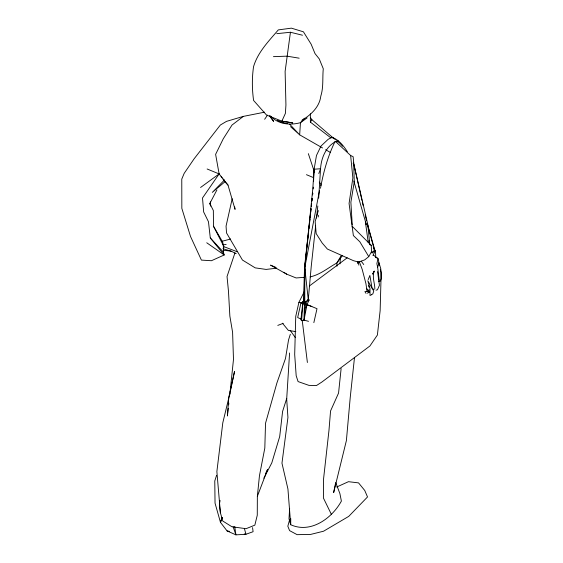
<?xml version="1.0" encoding="UTF-8"?>
<svg xmlns="http://www.w3.org/2000/svg" width="563" height="563" viewBox="0 0 563 563"><rect width="100%" height="100%" fill="white"/><g stroke="black" fill="none" stroke-linecap="round" stroke-linejoin="round"><path stroke-width="0.84" d="M290.325 334.267L288.53 339.989L285.49 358.497L276.912 382.953L265.532 423.228L264.814 448.092L259.466 475.622L257.354 496.334L257.27 515.229L254.842 525.145L246.059 528.699L231.935 526.764L222.821 521.057L220.393 512.773L219.422 504.666L219.837 500.408M313.844 322.662L317.004 308.686L306.983 304.576L305.723 302.444L304.294 302.071L304.569 266.806L311.015 208.789M290.761 518.586L290.698 524.73C310.692 533.823 331.98 518.354 341.389 501.091L339.904 493.624L335.71 482.442M307.785 299.558L309.122 299.973L306.983 304.576L303.95 320.446L301.613 320.678L300.902 319.685L302.943 301.662L304.294 302.071L304.773 267.699L312.775 189.034L314.112 169.224L316.469 155.479L321.001 146.042L328.074 139.399L331.832 137.245C338.82 139.659 343.521 145.718 347.357 151.728M304.294 302.071L303.471 301.796L304.569 266.806L304.857 270.233M302.556 310.206L302.634 308.496M302.788 305.076L302.943 301.662L303.471 301.796M313.225 188.872L313.302 187.162M313.57 181.187L314.112 169.224L320.558 168.738C321.283 157.056 326.624 144.987 338.089 140.419M318.665 198.162L320.558 168.738L318.799 173.566M331.072 138.034L310.382 122.129L310.382 113.789M289.642 508.48L288.988 518.812L290.698 524.73L287.932 488.98L281.964 463.187L287.932 417.507L286.687 399.061L289.579 352.987M301.613 320.678L302.943 301.662L304.428 304.935L303.95 320.446L305.723 302.444L309.122 299.973M320.495 188.281C323.387 172.236 327.891 155.902 335.21 141.214M339.946 263.885L340.531 257.214M305.723 302.444L304.428 304.935L304.78 302.225L308.278 299.734L311.233 266.475L315.653 225.833M318.25 216.973L318.398 215.355M264.61 112.178L243.364 116.379L226.509 121.369L220.344 125.028L194.073 158.865L184.185 173.355L181.772 179.111L181.835 208.352L190.505 236.453L201.413 260.099L211.428 260.725L224.201 254.976L223.265 251.942L223.778 246.32L222.582 241.879L213.504 226.249L213.349 210.513L209.809 203.51L216.917 189.942M230.091 392.073L233.483 359.405L232.596 332.318L229.859 316.075L228.472 291.219L227.037 276.532L234.954 252.907M341.129 368.533L338.56 393.065L330.558 410.948L328.968 430.421L323.493 479.521L323.408 498.009L331.494 514.61M354.507 357.406L350.235 397.436L346.393 440.576L333.641 492.618L335.365 484.138M219.422 504.666L219.873 500.493M308.207 235.651L304.773 267.699L304.78 302.225M308.397 233.919L308.763 230.45M308.953 228.719L309.319 225.256M309.601 222.659L309.974 219.19M310.157 217.459L310.53 213.996M310.713 212.265L311.086 208.796M311.367 206.199L311.642 203.602M311.923 200.998L312.205 198.401L311.881 200.998M316.505 218.05L317.821 205.945M311.304 206.192L311.592 203.595M228.261 408.302L227.396 415.987L228.803 397.379L234.518 371.489L230.183 392.073M228.648 404.888L228.838 403.178M229.803 394.642L230 392.932L222.793 422.827L216.875 471.569L220.393 512.773M372.537 274.026L374.184 271.169C371.988 277.235 374.761 282.886 374.859 288.925M302.465 35.223L290.438 32.253L285.117 71.388L285.934 104.992L285.392 113.388L281.866 121.158L266.51 115.028L253.596 100.453C252.027 89.306 251.921 77.8 253.554 66.659C257.819 52.155 268.748 41.141 278.298 29.902L291.402 28.15L303.429 31.817L311.149 44.203L315.006 53.569L319.256 58.911L323.282 68.777C322.346 77.933 323.683 87.082 320.811 96.097C319.524 107.026 310.91 114.936 301.909 120.271M319.517 190.378L304.773 267.699L308.278 299.734M232.195 198.711L226.052 226.129L226.537 232.969L242.442 260.036L255.208 267.868L266.116 269.424L276.693 268.185M304.231 291.725L298.904 302.373L295.744 316.343L294.688 354.5L296.18 375.739L298.087 381.587L308.946 385.374L316.49 385.528L321.93 382.003L369.912 345.985L377.386 335.062L380.138 310.656L381.193 272.506L380.363 269.255M289.593 519.811L287.82 526.243L289.607 530.635L297.109 534.66L310.677 534.407L323.57 531.212L348.75 516.37L367.519 496.96L364.74 490.464L358.547 482.885L348.455 481.689L336.73 487.002M318.32 210.583L315.153 221.505L316.167 233.561L322.156 242.977L327.377 249.05L353.494 260.697L358.617 262.091L364.718 259.867L368.765 256.622L371.538 251.577L371.235 245.362L352.079 226.213M353.163 163.889L353.663 162.271L353.142 156.69L350.636 155.501L335.851 141.806M216.586 475.292L214.777 480.978L215.038 503.139L220.471 522.358L227.072 530.923L235.911 534.85L245.932 534.28L253.104 531.704L252.548 527.594M286.743 398.386L282.598 411.398L279.691 436.571L271.788 462.906L263.822 478.212M305.906 307.912L306.983 304.576M222.153 517.503L220.471 522.358L222.202 517.411M379.251 280.529L377.639 267.165L379.082 263.132L378.026 258.586L373.529 255.18M257.354 496.334L267.615 469.38L265.37 474.074M368.174 279.684L369.877 275.448L372.023 288.087L373.748 291.127L372.797 293.992L371.58 294.533M372.931 273.97L374.184 271.169M372.924 255.468L375.507 250.479L374.353 249.895L373.558 247.396M341.319 255.454L336.885 262.949C328.145 267.833 319.995 274.8 310.065 276.897M310.382 122.129L311.895 119.694L310.614 117.864M264.645 119.272L267.495 115.141M243.364 116.379L232.026 125.042L223.258 138.808L215.622 154.353L219.12 173.925L202.518 197.965L203.651 211.948L208.472 221.745L210.288 237.945L224.201 254.976L206.734 242.766M342.607 255.433L336.885 262.949L336.956 266.222M304.506 118.216L300.459 122.664L299.664 134.838L322.564 147.963M224.574 179.928L212.307 192.377L224.947 181.765L223.004 179.147M371.348 252.745L374.81 250.071L367.435 224.144M372.08 253.076L375.507 250.479L375.732 257.333M309.27 286.067L347.195 257.826M200.562 187.486L219.12 173.925L228.008 185.1L235.053 209.38L234.694 206.931M307.124 117.913L300.459 122.664C290.008 125.577 278.129 124.296 270.458 115.992M367.435 293.203L369.032 292.303L368.976 289.488M371.517 294.78L370.004 295.512L370.039 288.706L367.822 280.775L372.023 288.087L374.057 289.699M277.791 325.4L283.196 323.359M378.35 281.655L380.454 281.014L381.228 278.622L380.792 268.797L379.082 263.132M376.007 290.184L377.456 289.776L379.434 285.307L377.569 271.655M221.709 241.379L230.661 239.001M222.878 244.933L226.164 244.398M276.736 33.674L290.438 32.253M303.957 277.362L296.11 277.96L286.651 274.146L270.55 265.124L275.961 267.425M368.322 290.987L369.032 292.303L366.985 291.486L364.901 291.571L366.041 293.4M273.435 56.645L287.003 56.159L299.171 58.193M223.166 246.904L224.869 247.037L237.312 251.795M223.455 250.239L231.14 251.161L236.207 253.639M298.904 302.373L303.246 303.408M295.821 331.614L288.376 330.404L282.443 323.204M227.072 530.923L229.641 531.381M244.222 533.977L245.932 534.28L244.391 528.474M284.442 121.397L292.802 122.966L281.866 121.158L282.767 121.087L282.83 122.783M282.83 122.509L287.672 123.536M303.724 320.037L308.531 321.325M222.906 248.712L231.14 251.161M303.323 303.52L301.001 302.711L297.672 317.532L301.381 319.256M306.427 304.604L311.86 306.497M207.135 168.991L219.12 173.925M306.441 174.692L313.556 177.619M277.313 120.285L282.028 122.333M325.611 149.709L330.192 152.334M375.803 257.284L378.026 258.586L376.865 263.639L377.639 267.165M331.832 137.245L335.288 139.406M283.836 272.281L286.651 274.146M369.835 244.363L371.235 245.362M311.895 119.694L334.148 138.758M336.765 140.996L338.074 142.122M290.494 126.612L299.664 134.838L289.678 124.198M221.428 240.795L222.582 241.879M338.546 141.932L342.677 146.232M210.288 237.945L223.265 251.942M224.947 181.765L228.008 185.1M319.27 182.081L320.811 183.974L320.889 185.677M361.186 261.169L363.747 264.533M221.062 176.536L222.033 177.845M269.473 115.816L273.576 121.369L269.93 115.957M290.262 330.481L295.279 337.483M359.18 261.359L362.185 269.346L365.922 283.569L366.633 288.355L369.032 292.303M368.765 256.622L359.82 241.752L353.367 235.566L349.067 203.475L352.874 177.929L350.636 155.501M213.504 226.249L223.778 246.32M368.399 285.532L368.976 287.123M209.809 203.51L210.696 206.079L210.302 201.906M233.075 526.658L235.911 534.85L234.729 526.489M308.341 153.657L314.555 172.405M366.154 224.039L353.817 180.997M366.323 224.834L365.359 221.533L368.265 242.752M367.393 224.13L374.353 249.895M378.688 262.752L379.314 265.187M361.939 200.315L353.705 163.643L367.766 224.327L369.807 244.764M362.319 202.018L363.086 205.432M365.19 214.813L366.527 220.78M358.209 261.732L358.856 265.138M366.985 291.486L366.633 288.355M369.061 240.45L369.377 243.019M302.232 320.46L307.391 362.502M357.582 261.865L357.73 263.611M352.22 224.736L350.883 202.194L354.268 181.863L353.663 162.271M312.761 193.208L312.571 194.939L312.739 193.2"/></g></svg>
